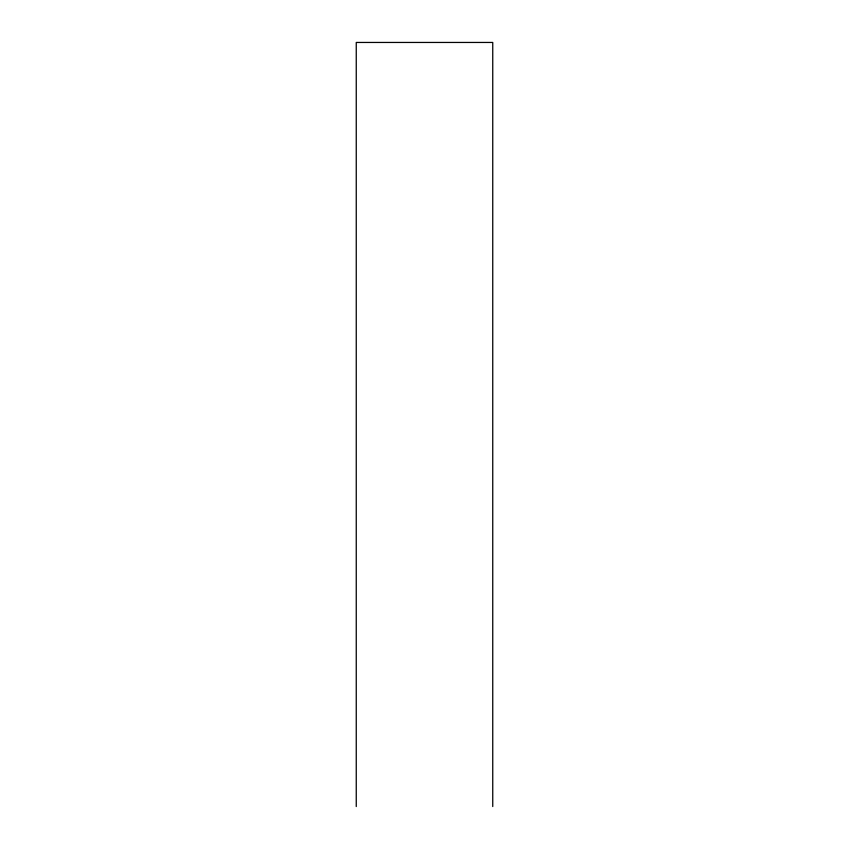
<?xml version="1.0" encoding="UTF-8"?>
<svg xmlns="http://www.w3.org/2000/svg" width="849" height="849" viewBox="0 0 849 849"><rect width="100%" height="100%" fill="white"/><g stroke="black" fill="none" stroke-linecap="round" stroke-linejoin="round"><path stroke-width="1.27" d="M492.749 806.55L492.749 42.45L356.251 42.45L356.251 806.55"/></g></svg>
